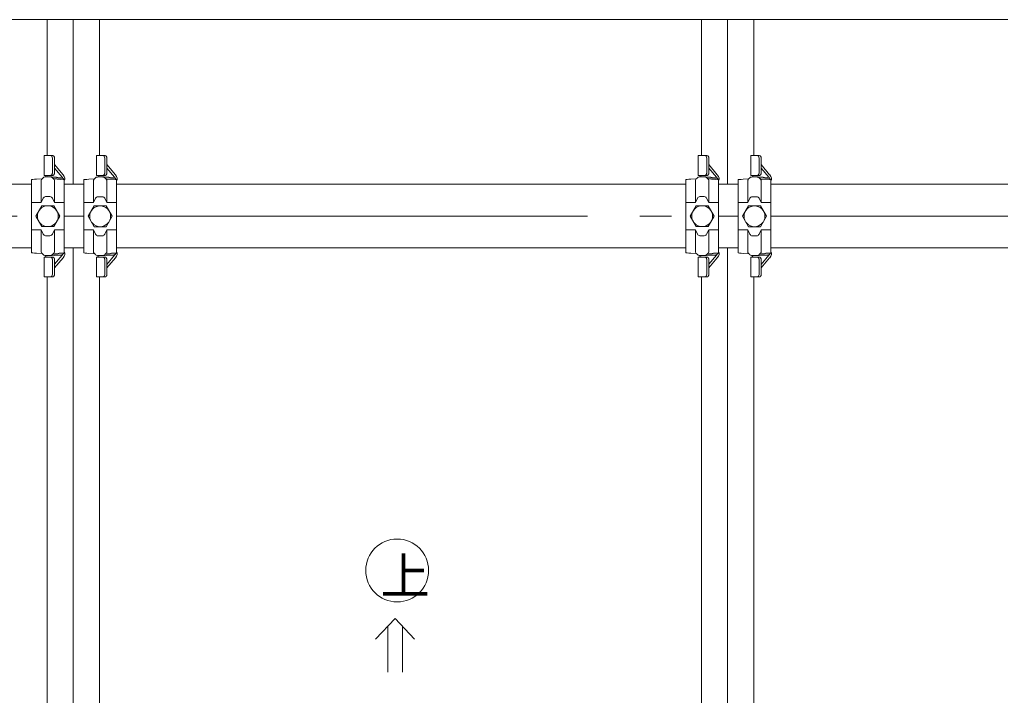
# Model space of a CAD drawing. Units: millimetres, scale not verified. Extents: x -10062 to 10062, y -6938 to 6938.
# Drawn here: x 4162 to 4911, y -887 to -370 of the extents above; entities that cross this region are included whole.
import ezdxf
from ezdxf.enums import TextEntityAlignment as Align

# ---------------------------------------------------------------- set-up
doc = ezdxf.new("R2010")
doc.units = ezdxf.units.MM
doc.header["$LTSCALE"] = 40
doc.linetypes.add('DASHED1', pattern=[1.8, 1.2, -0.6])
doc.linetypes.add('DOUBLE_CHAIN2', pattern=[12.8, 9, -1, 0.6, -0.6, 0.6, -1])
for name, color, linetype, lineweight in [('0-1_(3m)標準ｱﾄﾞﾌﾗッﾄ', 4, 'Continuous', 5), ('1-3_KANAGU', 2, 'Continuous', 9), ('1-8_ｱﾄﾞﾌﾗッﾄ', 7, 'Continuous', 9), ('1-B_仮囲い', 7, 'Continuous', 9)]:
    doc.layers.add(name, color=color, linetype=linetype, lineweight=lineweight)
doc.styles.add('@ＭＳ ゴシック', font='')
doc.styles.get('@ＭＳ ゴシック').set_extended_font_data('@MS Gothic')

msp = doc.modelspace()

# ---------------------------------------------------------------- linework, layer by layer
at = {"layer": '0-1_(3m)標準ｱﾄﾞﾌﾗッﾄ', "color": 7, "lineweight": 9}
for p, q in [((4182.81, -370.16), (4182.81, -474.05)), ((4202.81, -370.16), (4202.81, -495.86)), ((4222.81, -370.16), (4222.81, -474.1)), ((4682.81, -370.16), (4682.81, -474.05)), ((4702.81, -370.16), (4702.81, -495.86)), ((4722.81, -370.16), (4722.81, -474.1)), ((4202.81, -544.76), (4202.81, -1845.88)), ((4702.81, -544.76), (4702.81, -1845.88)), ((4182.81, -566.87), (4182.81, -1824.1)), ((4222.81, -566.92), (4222.81, -1824.15)), ((4682.81, -566.87), (4682.81, -1824.1)), ((4722.81, -566.92), (4722.81, -1824.15))]:
    msp.add_line(p, q, dxfattribs=at)
at = {"layer": '1-3_KANAGU'}
for p, q in [((4180.51, -474.05), (4187.12, -474.05)), ((4180.51, -489.25), (4180.51, -474.05)), ((4186.91, -476.05), (4186.91, -478.97)), ((4188.54, -476.05), (4188.54, -480.92)), ((4220.51, -474.1), (4227.12, -474.1)), ((4220.51, -489.3), (4220.51, -474.1)), ((4226.91, -476.1), (4226.91, -479.03)), ((4228.54, -476.1), (4228.54, -480.98)), ((4680.51, -474.05), (4687.12, -474.05)), ((4680.51, -489.25), (4680.51, -474.05)), ((4686.91, -476.05), (4686.91, -478.97)), ((4688.54, -476.05), (4688.54, -480.92)), ((4720.51, -474.1), (4727.12, -474.1)), ((4720.51, -489.3), (4720.51, -474.1)), ((4726.91, -476.1), (4726.91, -479.03)), ((4728.54, -476.1), (4728.54, -480.98)), ((4195.02, -488.71), (4188.54, -480.92)), ((4194.29, -490.59), (4188.54, -483.68)), ((4235.02, -488.77), (4228.54, -480.98)), ((4234.29, -490.65), (4228.54, -483.74)), ((4695.02, -488.71), (4688.54, -480.92)), ((4694.29, -490.59), (4688.54, -483.68)), ((4735.02, -488.77), (4728.54, -480.98)), ((4734.29, -490.65), (4728.54, -483.74)), ((4170.91, -548.31), (4170.91, -492.6)), ((4174.84, -492.1), (4179.04, -491.85)), ((4178.41, -492.88), (4178.41, -509.99)), ((4179.81, -491.1), (4178.72, -492.16)), ((4180.51, -489.25), (4181.02, -489.25)), ((4182.79, -490.08), (4193.69, -490.79)), ((4187.01, -491.1), (4188.1, -492.16)), ((4187.07, -491.16), (4195.28, -491.69)), ((4187.96, -492.02), (4195.91, -492.54)), ((4188.41, -492.88), (4188.41, -509.99)), ((4195.91, -548.35), (4195.91, -492.54)), ((4210.91, -548.37), (4210.91, -492.66)), ((4214.84, -492.16), (4219.04, -491.91)), ((4218.41, -492.93), (4218.41, -510.05)), ((4219.81, -491.16), (4218.72, -492.22)), ((4220.51, -489.3), (4221.02, -489.3)), ((4222.79, -490.14), (4233.69, -490.84)), ((4227.01, -491.16), (4228.1, -492.22)), ((4227.07, -491.22), (4235.28, -491.75)), ((4227.96, -492.08), (4235.91, -492.59)), ((4228.41, -492.93), (4228.41, -510.05)), ((4235.91, -548.4), (4235.91, -492.59)), ((4670.91, -548.31), (4670.91, -492.6)), ((4674.84, -492.1), (4679.04, -491.85)), ((4678.41, -492.88), (4678.41, -509.99)), ((4679.81, -491.1), (4678.72, -492.16)), ((4680.51, -489.25), (4681.02, -489.25)), ((4682.79, -490.08), (4693.69, -490.79)), ((4687.01, -491.1), (4688.1, -492.16)), ((4687.07, -491.16), (4695.28, -491.69)), ((4687.96, -492.02), (4695.91, -492.54)), ((4688.41, -492.88), (4688.41, -509.99)), ((4695.91, -548.35), (4695.91, -492.54)), ((4710.91, -548.37), (4710.91, -492.66)), ((4714.84, -492.16), (4719.04, -491.91)), ((4718.41, -492.93), (4718.41, -510.05)), ((4719.81, -491.16), (4718.72, -492.22)), ((4720.51, -489.3), (4721.02, -489.3)), ((4722.79, -490.14), (4733.69, -490.84)), ((4727.01, -491.16), (4728.1, -492.22)), ((4727.07, -491.22), (4735.28, -491.75)), ((4727.96, -492.08), (4735.91, -492.59)), ((4728.41, -492.93), (4728.41, -510.05)), ((4735.91, -548.4), (4735.91, -492.59)), ((4179.94, -506.68), (4178.41, -509.99)), ((4181.76, -505.52), (4185.06, -505.52)), ((4219.94, -506.74), (4218.41, -510.05)), ((4221.76, -505.58), (4225.06, -505.58)), ((4679.94, -506.68), (4678.41, -509.99)), ((4681.76, -505.52), (4685.06, -505.52)), ((4719.94, -506.74), (4718.41, -510.05)), ((4721.76, -505.58), (4725.06, -505.58)), ((4170.91, -509.99), (4178.41, -509.99)), ((4210.91, -510.05), (4218.41, -510.05)), ((4670.91, -509.99), (4678.41, -509.99)), ((4710.91, -510.05), (4718.41, -510.05)), ((4170.91, -530.92), (4178.41, -530.92)), ((4179.94, -534.24), (4178.41, -530.92)), ((4178.41, -548.04), (4178.41, -530.92)), ((4188.41, -548.04), (4188.41, -530.92)), ((4210.91, -530.98), (4218.41, -530.98)), ((4219.94, -534.29), (4218.41, -530.98)), ((4218.41, -548.1), (4218.41, -530.98)), ((4228.41, -548.1), (4228.41, -530.98)), ((4670.91, -530.92), (4678.41, -530.92)), ((4679.94, -534.24), (4678.41, -530.92)), ((4678.41, -548.04), (4678.41, -530.92)), ((4688.41, -548.04), (4688.41, -530.92)), ((4710.91, -530.98), (4718.41, -530.98)), ((4719.94, -534.29), (4718.41, -530.98)), ((4718.41, -548.1), (4718.41, -530.98)), ((4728.41, -548.1), (4728.41, -530.98)), ((4181.76, -535.39), (4185.06, -535.39)), ((4221.76, -535.45), (4225.06, -535.45)), ((4681.76, -535.39), (4685.06, -535.39)), ((4721.76, -535.45), (4725.06, -535.45)), ((4174.84, -548.81), (4179.04, -549.06)), ((4179.81, -549.82), (4178.72, -548.76)), ((4180.51, -551.67), (4181.02, -551.67)), ((4180.51, -551.67), (4180.51, -566.87)), ((4182.79, -550.83), (4193.69, -550.13)), ((4187.01, -549.82), (4188.1, -548.76)), ((4187.07, -549.75), (4195.28, -549.22)), ((4187.96, -548.89), (4195.91, -548.38)), ((4194.29, -550.32), (4188.54, -557.23)), ((4195.02, -552.2), (4188.54, -559.99)), ((4214.84, -548.87), (4219.04, -549.12)), ((4219.81, -549.87), (4218.72, -548.82)), ((4220.51, -551.72), (4221.02, -551.72)), ((4220.51, -551.72), (4220.51, -566.92)), ((4222.79, -550.89), (4233.69, -550.18)), ((4227.01, -549.87), (4228.1, -548.82)), ((4227.07, -549.81), (4235.28, -549.28)), ((4227.96, -548.95), (4235.91, -548.44)), ((4234.29, -550.38), (4228.54, -557.29)), ((4235.02, -552.26), (4228.54, -560.05)), ((4674.84, -548.81), (4679.04, -549.06)), ((4679.81, -549.82), (4678.72, -548.76)), ((4680.51, -551.67), (4681.02, -551.67)), ((4680.51, -551.67), (4680.51, -566.87)), ((4682.79, -550.83), (4693.69, -550.13)), ((4687.01, -549.82), (4688.1, -548.76)), ((4687.07, -549.75), (4695.28, -549.22)), ((4687.96, -548.89), (4695.91, -548.38)), ((4694.29, -550.32), (4688.54, -557.23)), ((4695.02, -552.2), (4688.54, -559.99)), ((4714.84, -548.87), (4719.04, -549.12)), ((4719.81, -549.87), (4718.72, -548.82)), ((4720.51, -551.72), (4721.02, -551.72)), ((4720.51, -551.72), (4720.51, -566.92)), ((4722.79, -550.89), (4733.69, -550.18)), ((4727.01, -549.87), (4728.1, -548.82)), ((4727.07, -549.81), (4735.28, -549.28)), ((4727.96, -548.95), (4735.91, -548.44)), ((4734.29, -550.38), (4728.54, -557.29)), ((4735.02, -552.26), (4728.54, -560.05)), ((4186.91, -564.87), (4186.91, -561.94)), ((4188.54, -564.87), (4188.54, -559.99)), ((4226.91, -564.92), (4226.91, -562)), ((4228.54, -564.92), (4228.54, -560.05)), ((4686.91, -564.87), (4686.91, -561.94)), ((4688.54, -564.87), (4688.54, -559.99)), ((4726.91, -564.92), (4726.91, -562)), ((4728.54, -564.92), (4728.54, -560.05)), ((4180.51, -566.87), (4187.12, -566.87)), ((4220.51, -566.92), (4227.12, -566.92)), ((4680.51, -566.87), (4687.12, -566.87)), ((4720.51, -566.92), (4727.12, -566.92))]:
    msp.add_line(p, q, dxfattribs=at)
at = {"layer": '1-3_KANAGU', "linetype": 'DASHED1'}
for p, q in [((4186.91, -478.97), (4186.91, -487.25)), ((4226.91, -479.03), (4226.91, -487.3)), ((4686.91, -478.97), (4686.91, -487.25)), ((4726.91, -479.03), (4726.91, -487.3)), ((4188.54, -480.92), (4188.54, -487.25)), ((4228.54, -480.98), (4228.54, -487.3)), ((4688.54, -480.92), (4688.54, -487.25)), ((4728.54, -480.98), (4728.54, -487.3)), ((4181.02, -489.25), (4187.12, -489.25)), ((4221.02, -489.3), (4227.12, -489.3)), ((4681.02, -489.25), (4687.12, -489.25)), ((4721.02, -489.3), (4727.12, -489.3)), ((4181.02, -551.67), (4187.12, -551.67)), ((4186.91, -561.94), (4186.91, -553.67)), ((4188.54, -559.99), (4188.54, -553.67)), ((4221.02, -551.72), (4227.12, -551.72)), ((4226.91, -562), (4226.91, -553.72)), ((4228.54, -560.05), (4228.54, -553.72)), ((4681.02, -551.67), (4687.12, -551.67)), ((4686.91, -561.94), (4686.91, -553.67)), ((4688.54, -559.99), (4688.54, -553.67)), ((4721.02, -551.72), (4727.12, -551.72)), ((4726.91, -562), (4726.91, -553.72)), ((4728.54, -560.05), (4728.54, -553.72))]:
    msp.add_line(p, q, dxfattribs=at)
at = {"layer": '1-3_KANAGU', "color": 4, "lineweight": 5}
for p, q in [((4174.21, -520.46), (4178.81, -512.49)), ((4178.81, -512.49), (4188.01, -512.49)), ((4188.01, -512.49), (4192.61, -520.46)), ((4214.21, -520.52), (4218.81, -512.55)), ((4218.81, -512.55), (4228.01, -512.55)), ((4228.01, -512.55), (4232.61, -520.52)), ((4674.21, -520.46), (4678.81, -512.49)), ((4678.81, -512.49), (4688.01, -512.49)), ((4688.01, -512.49), (4692.61, -520.46)), ((4714.21, -520.52), (4718.81, -512.55)), ((4718.81, -512.55), (4728.01, -512.55)), ((4728.01, -512.55), (4732.61, -520.52)), ((4178.81, -528.42), (4174.21, -520.46)), ((4192.61, -520.46), (4188.01, -528.42)), ((4218.81, -528.48), (4214.21, -520.52)), ((4232.61, -520.52), (4228.01, -528.48)), ((4678.81, -528.42), (4674.21, -520.46)), ((4692.61, -520.46), (4688.01, -528.42)), ((4718.81, -528.48), (4714.21, -520.52)), ((4732.61, -520.52), (4728.01, -528.48)), ((4188.01, -528.42), (4178.81, -528.42)), ((4228.01, -528.48), (4218.81, -528.48)), ((4688.01, -528.42), (4678.81, -528.42)), ((4728.01, -528.48), (4718.81, -528.48))]:
    msp.add_line(p, q, dxfattribs=at)
at = {"layer": '1-3_KANAGU'}
for points in [[(4186.88, -506.68), (4188.41, -509.99), (4195.91, -509.99)], [(4226.88, -506.74), (4228.41, -510.05), (4235.91, -510.05)], [(4686.88, -506.68), (4688.41, -509.99), (4695.91, -509.99)], [(4726.88, -506.74), (4728.41, -510.05), (4735.91, -510.05)], [(4186.88, -534.24), (4188.41, -530.92), (4195.91, -530.92)], [(4226.88, -534.29), (4228.41, -530.98), (4235.91, -530.98)], [(4686.88, -534.24), (4688.41, -530.92), (4695.91, -530.92)], [(4726.88, -534.29), (4728.41, -530.98), (4735.91, -530.98)]]:
    msp.add_lwpolyline(points, dxfattribs=at)
at = {"layer": '1-3_KANAGU', "color": 4, "lineweight": 5}
for centre in [(4183.41, -520.46), (4223.41, -520.52), (4683.41, -520.46), (4723.41, -520.52)]:
    msp.add_circle(centre, 7.97, dxfattribs=at)
at = {"layer": '1-3_KANAGU'}
for centre, radius, start, end in [((4179.41, -492.88), 1, 134.006, 180), ((4181.41, -492.75), 2.3, 93.937, 134.006), ((4181.02, -490.49), 1.24, 2.469, 90), ((4185.41, -492.75), 2.3, 45.994, 89.995), ((4187.41, -492.88), 1, 0, 45.994), ((4219.41, -492.93), 1, 134.006, 180), ((4221.41, -492.81), 2.3, 93.937, 134.006), ((4221.02, -490.54), 1.24, 2.469, 90), ((4225.41, -492.81), 2.3, 45.994, 89.995), ((4227.41, -492.93), 1, 0, 45.994), ((4679.41, -492.88), 1, 134.006, 180), ((4681.41, -492.75), 2.3, 93.937, 134.006), ((4681.02, -490.49), 1.24, 2.469, 90), ((4685.41, -492.75), 2.3, 45.994, 89.995), ((4687.41, -492.88), 1, 0, 45.994), ((4719.41, -492.93), 1, 134.006, 180), ((4721.41, -492.81), 2.3, 93.937, 134.006), ((4721.02, -490.54), 1.24, 2.469, 90), ((4725.41, -492.81), 2.3, 45.994, 89.995), ((4727.41, -492.93), 1, 0, 45.994), ((4181.76, -507.52), 2, 90, 155.142), ((4185.06, -507.52), 2, 24.858, 90), ((4221.76, -507.58), 2, 90, 155.142), ((4225.06, -507.58), 2, 24.858, 90), ((4681.76, -507.52), 2, 90, 155.142), ((4685.06, -507.52), 2, 24.858, 90), ((4721.76, -507.58), 2, 90, 155.142), ((4725.06, -507.58), 2, 24.858, 90), ((4181.76, -533.39), 2, 204.858, 270), ((4185.06, -533.39), 2, 270, 335.142), ((4221.76, -533.45), 2, 204.858, 270), ((4225.06, -533.45), 2, 270, 335.142), ((4681.76, -533.39), 2, 204.858, 270), ((4685.06, -533.39), 2, 270, 335.142), ((4721.76, -533.45), 2, 204.858, 270), ((4725.06, -533.45), 2, 270, 335.142), ((4179.41, -548.04), 1, 180, 225.994), ((4181.41, -548.16), 2.3, 225.994, 266.063), ((4181.02, -550.43), 1.24, 270, 357.531), ((4185.41, -548.16), 2.3, 270.005, 314.006), ((4187.41, -548.04), 1, 314.006, 0), ((4219.41, -548.1), 1, 180, 225.994), ((4221.41, -548.22), 2.3, 225.994, 266.063), ((4221.02, -550.48), 1.24, 270, 357.531), ((4225.41, -548.22), 2.3, 270.005, 314.006), ((4227.41, -548.1), 1, 314.006, 0), ((4679.41, -548.04), 1, 180, 225.994), ((4681.41, -548.16), 2.3, 225.994, 266.063), ((4681.02, -550.43), 1.24, 270, 357.531), ((4685.41, -548.16), 2.3, 270.005, 314.006), ((4687.41, -548.04), 1, 314.006, 0), ((4719.41, -548.1), 1, 180, 225.994), ((4721.41, -548.22), 2.3, 225.994, 266.063), ((4721.02, -550.48), 1.24, 270, 357.531), ((4725.41, -548.22), 2.3, 270.005, 314.006), ((4727.41, -548.1), 1, 314.006, 0)]:
    msp.add_arc(centre, radius, start, end, dxfattribs=at)
for centre, major_axis, ratio, start_param, end_param in [((4185.5, -476.05), (0, 2), 0.707001, 4.712389, 6.283185), ((4187.12, -476.05), (0, 2), 0.707001, 4.712389, 6.283185), ((4225.5, -476.1), (0, 2), 0.707001, 4.712389, 6.283185), ((4227.12, -476.1), (0, 2), 0.707001, 4.712389, 6.283185), ((4685.5, -476.05), (0, 2), 0.707001, 4.712389, 6.283185), ((4687.12, -476.05), (0, 2), 0.707001, 4.712389, 6.283185), ((4725.5, -476.1), (0, 2), 0.707001, 4.712389, 6.283185), ((4727.12, -476.1), (0, 2), 0.707001, 4.712389, 6.283185), ((4200.91, -492.6), (-30, 0), 0.033603, 5.765587, 6.283185), ((4183.41, -490.52), (-2.93, 0), 0.034045, 3.960841, 5.540429), ((4194.16, -490.78), (1.74, -1.85), 0.087542, 0, 1.591424), ((4192.08, -490.38), (3.75, -3.22), 0.663063, 0.040152, 1.33633), ((4240.91, -492.66), (-30, 0), 0.033603, 5.765587, 6.283185), ((4223.41, -490.58), (-2.93, 0), 0.034045, 3.960841, 5.540429), ((4234.16, -490.84), (1.74, -1.85), 0.087542, 0, 1.591424), ((4232.08, -490.44), (3.75, -3.22), 0.663063, 0.040152, 1.33633), ((4700.91, -492.6), (-30, 0), 0.033603, 5.765587, 6.283185), ((4683.41, -490.52), (-2.93, 0), 0.034045, 3.960841, 5.540429), ((4694.16, -490.78), (1.74, -1.85), 0.087542, 0, 1.591424), ((4692.08, -490.38), (3.75, -3.22), 0.663063, 0.040152, 1.33633), ((4740.91, -492.66), (-30, 0), 0.033603, 5.765587, 6.283185), ((4723.41, -490.58), (-2.93, 0), 0.034045, 3.960841, 5.540429), ((4734.16, -490.84), (1.74, -1.85), 0.087542, 0, 1.591424), ((4732.08, -490.44), (3.75, -3.22), 0.663063, 0.040152, 1.33633), ((4200.91, -548.31), (-30, 0), 0.033604, 6.283185, 6.800777), ((4183.41, -550.39), (-2.93, 0), 0.034055, 0.742708, 2.322385), ((4194.16, -550.14), (1.74, 1.85), 0.087549, 4.691762, 6.283185), ((4192.08, -550.53), (3.75, 3.22), 0.663063, 4.946855, 6.243033), ((4240.91, -548.37), (-30, 0), 0.033604, 6.283185, 6.800777), ((4223.41, -550.45), (-2.93, 0), 0.034055, 0.742708, 2.322385), ((4234.16, -550.19), (1.74, 1.85), 0.087549, 4.691762, 6.283185), ((4232.08, -550.59), (3.75, 3.22), 0.663063, 4.946855, 6.243033), ((4700.91, -548.31), (-30, 0), 0.033604, 6.283185, 6.800777), ((4683.41, -550.39), (-2.93, 0), 0.034055, 0.742708, 2.322385), ((4694.16, -550.14), (1.74, 1.85), 0.087549, 4.691762, 6.283185), ((4692.08, -550.53), (3.75, 3.22), 0.663063, 4.946855, 6.243033), ((4740.91, -548.37), (-30, 0), 0.033604, 6.283185, 6.800777), ((4723.41, -550.45), (-2.93, 0), 0.034055, 0.742708, 2.322385), ((4734.16, -550.19), (1.74, 1.85), 0.087549, 4.691762, 6.283185), ((4732.08, -550.59), (3.75, 3.22), 0.663063, 4.946855, 6.243033), ((4185.5, -564.87), (0, 2), 0.707001, 3.141593, 4.712389), ((4187.12, -564.87), (0, 2), 0.707001, 3.141593, 4.712389), ((4225.5, -564.92), (0, 2), 0.707001, 3.141593, 4.712389), ((4227.12, -564.92), (0, 2), 0.707001, 3.141593, 4.712389), ((4685.5, -564.87), (0, 2), 0.707001, 3.141593, 4.712389), ((4687.12, -564.87), (0, 2), 0.707001, 3.141593, 4.712389), ((4725.5, -564.92), (0, 2), 0.707001, 3.141593, 4.712389), ((4727.12, -564.92), (0, 2), 0.707001, 3.141593, 4.712389)]:
    msp.add_ellipse(centre, major_axis=major_axis, ratio=ratio, start_param=start_param, end_param=end_param, dxfattribs=at)
at = {"layer": '1-3_KANAGU', "linetype": 'DASHED1'}
for centre, start_param, end_param in [((4185.5, -487.25), 3.141593, 4.712389), ((4187.12, -487.25), 3.141593, 4.712389), ((4225.5, -487.3), 3.141593, 4.712389), ((4227.12, -487.3), 3.141593, 4.712389), ((4685.5, -487.25), 3.141593, 4.712389), ((4687.12, -487.25), 3.141593, 4.712389), ((4725.5, -487.3), 3.141593, 4.712389), ((4727.12, -487.3), 3.141593, 4.712389), ((4185.5, -553.67), 4.712389, 6.283185), ((4187.12, -553.67), 4.712389, 6.283185), ((4225.5, -553.72), 4.712389, 6.283185), ((4227.12, -553.72), 4.712389, 6.283185), ((4685.5, -553.67), 4.712389, 6.283185), ((4687.12, -553.67), 4.712389, 6.283185), ((4725.5, -553.72), 4.712389, 6.283185), ((4727.12, -553.72), 4.712389, 6.283185)]:
    msp.add_ellipse(centre, major_axis=(0, 2), ratio=0.707001, start_param=start_param, end_param=end_param, dxfattribs=at)
at = {"layer": '1-8_ｱﾄﾞﾌﾗッﾄ'}
for p, q in [((4202.81, -370.16), (3702.81, -370.16)), ((4702.81, -370.16), (4202.81, -370.16)), ((5202.81, -370.16), (4702.81, -370.16))]:
    msp.add_line(p, q, dxfattribs=at)
at = {"layer": '1-B_仮囲い'}
for p, q in [((3735.91, -495.86), (4170.91, -495.86)), ((4195.91, -495.86), (4210.91, -495.86)), ((4235.91, -495.86), (4670.91, -495.86)), ((4695.91, -495.86), (4710.91, -495.86)), ((4735.91, -495.86), (5170.91, -495.86)), ((3735.91, -544.76), (4170.91, -544.76)), ((4195.91, -544.76), (4210.91, -544.76)), ((4235.91, -544.76), (4670.91, -544.76)), ((4695.91, -544.76), (4710.91, -544.76)), ((4735.91, -544.76), (5170.91, -544.76)), ((4448.81, -828.06), (4433.89, -843.74)), ((4448.81, -828.06), (4463.73, -843.74)), ((4443.13, -833.83), (4443.13, -869.05)), ((4454.49, -833.83), (4454.49, -869.05))]:
    msp.add_line(p, q, dxfattribs=at)
at = {"layer": '1-B_仮囲い', "linetype": 'DOUBLE_CHAIN2'}
for p, q in [((3735.91, -520.5), (4170.91, -520.46)), ((4195.91, -520.44), (4210.91, -520.44)), ((4235.91, -520.5), (4670.91, -520.46)), ((4695.91, -520.44), (4710.91, -520.44)), ((4735.91, -520.5), (5170.91, -520.46))]:
    msp.add_line(p, q, dxfattribs=at)
at = {"layer": '1-B_仮囲い'}
msp.add_circle((4450.35, -791.29), 24.02, dxfattribs=at)

# ---------------------------------------------------------------- texts
at = {"layer": '1-B_仮囲い', "style": '@ＭＳ ゴシック'}
msp.add_text('上', height=27.59, rotation=270, dxfattribs=at).set_placement((4433.93, -776.18), align=Align.BOTTOM_LEFT)

doc.saveas('drawing.dxf')
